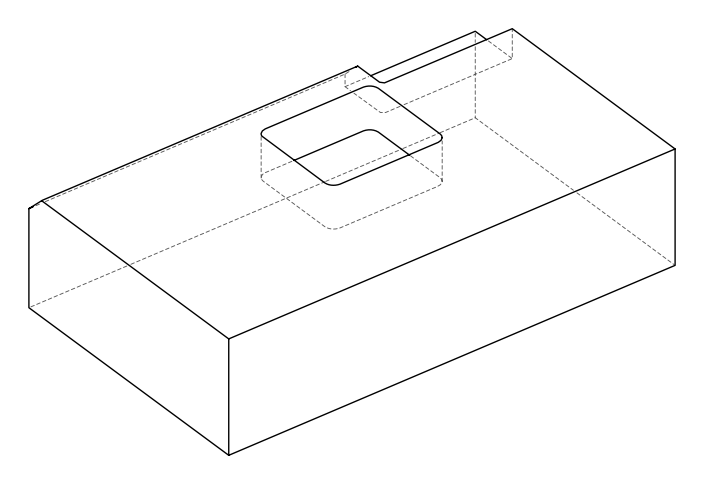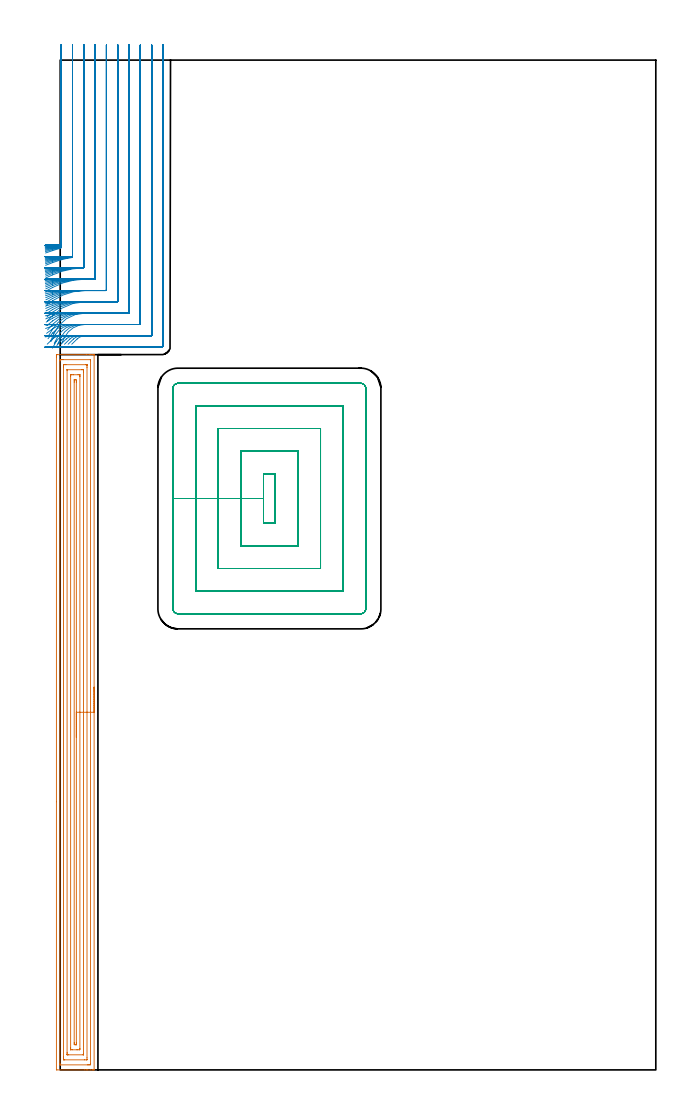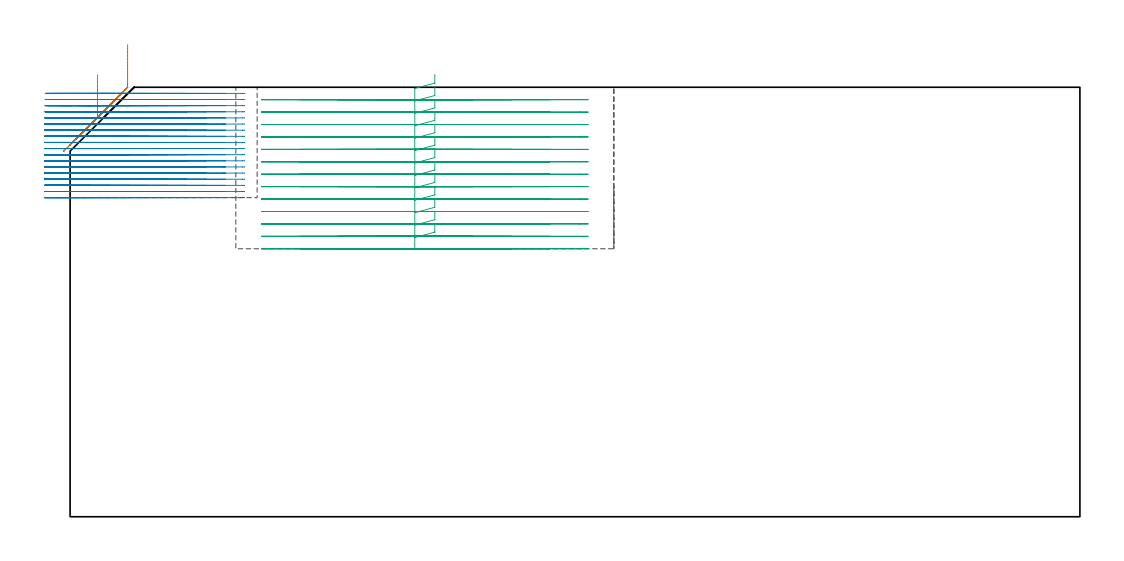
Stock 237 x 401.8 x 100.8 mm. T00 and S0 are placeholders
(PLAN: 3 operations, 2 tool changes, 91.3 min)
(1 AREA_MILL | FG_CHAMFER_SURFACE | UGT0205_001 | 13.88 min | 32831 mm3)
(2 MILL_CORNER_NOTCH_RECTANGULAR | CORNER_NOTCH_RECTANGULAR | NXT0201_008 | Follow Part, ap 1.5, ae 75% | 50.27 min | 132366 mm3)
(3 MILL_RECTANGULAR_POCKET | POCKET_RECTANGULAR_STRAIGHT | NXT0201_011 | Follow Part, ap 3, ae 75% | 27.18 min | 346600 mm3)
(TOOL UGT0205_001 | Chamfer Mill 20 x 3 x 45 deg. | D20 FL50 Z2)
(TOOL NXT0201_008 | ENDMILL 6mm [2P460-0600-NA 1630] | D6 FL26 Z6)
(TOOL NXT0201_011 | ENDMILL 12mm [2P460-1200-NA 1630] | D12 FL38 Z6)
(OP 1 AREA_MILL)
G17 G21 G94 G90
T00 M6
G54
G17 G0 G90 X13.5 Y152.3 S1061 M3
G43 Z110.8 H0
G94 G1 Y152.262 Z109.928 F250.
Y152.148 Z109.063
Y151.959 Z108.212
Y151.697 Z107.38
Y151.363 Z106.574
Y150.96 Z105.8
Y150.491 Z105.064
Y149.96 Z104.372
Y149.371 Z103.729
Y148.728 Z103.14
Y148.036 Z102.608
Y147.3 Z102.14
Y146.526 Z101.737
Y145.72 Z101.403
Y144.888 Z101.141
Y144.036 Z100.952
Y143.172 Z100.838
Y142.3 Z100.8
Y0.178
X13.497 Y0.007 Z100.788
Y0.006 Z100.787
X13.142 Y0. Z100.441
X12.871 Z100.171
X12.169 Z99.464
X10.937 Z98.234
X10.407 Z97.701
X9.79 Z97.086
X-1.317 Y0.001 Z85.981
X-1.492 Y0.01 Z85.806
X-1.499 Y0.186 Z85.799
X-1.5 Y106.717 Z85.8
Y283.537
X-1.499 Y283.975 Z85.801
X-1.495 Y284.426 Z85.803
X-1.492 Y284.59 Z85.806
X-1.051 Y284.6 Z86.247
X10.407 Z97.701
X11.818 Z99.114
X12.169 Z99.464
X12.871 Z100.171
X13.142 Z100.442
X13.497 Y284.594 Z100.787
Y284.593 Z100.788
X13.5 Y284.422 Z100.8
Y142.3
X12.086 Z99.386
X12.085 Y2.498 Z99.385
X12.084 Y2.413 Z99.384
X12.079 Y2.018 Z99.379
X11.69 Y2.005 Z98.99
X11.288 Y2.002 Z98.588
X10.813 Y2. Z98.113
X0.014 Y2.001 Z87.314
X-0.019 Y2.002 Z87.281
X-0.053 Y2.005 Z87.247
X-0.076 Y2.009 Z87.224
X-0.079 Y2.035 Z87.221
X-0.085 Y2.327 Z87.215
Y2.413
Y282.102
X-0.084 Y282.187 Z87.216
X-0.079 Y282.582 Z87.221
X0.31 Y282.595 Z87.61
X0.712 Y282.598 Z88.012
X1.187 Y282.6 Z88.487
X11.986 Y282.599 Z99.286
X12.019 Y282.598 Z99.319
X12.053 Y282.594 Z99.353
X12.076 Y282.591 Z99.376
X12.079 Y282.565 Z99.379
X12.085 Y282.273 Z99.385
Y282.187
X12.086 Y142.3 Z99.386
X10.672 Z97.972
X10.671 Y4.826 Z97.971
X10.668 Y4.2 Z97.968
X10.666 Y4.067 Z97.966
X10.663 Y4.01 Z97.963
X10.6 Y4.004 Z97.9
X10.407 Y4.002 Z97.707
X9.723 Y4. Z97.023
X1.791 Z89.091
X1.593 Y4.003 Z88.893
X1.396 Y4.007 Z88.696
X1.344 Y4.01 Z88.644
X1.335 Y4.042 Z88.635
X1.332 Y4.111 Z88.632
X1.33 Y4.2 Z88.63
X1.329 Y4.469 Z88.629
X1.328 Y5.094 Z88.628
X1.329 Y279.774 Z88.629
X1.332 Y280.4 Z88.632
X1.334 Y280.533 Z88.634
X1.337 Y280.59 Z88.637
X1.4 Y280.596 Z88.7
X1.593 Y280.598 Z88.893
X2.277 Y280.6 Z89.577
X10.209 Z97.509
X10.407 Y280.597 Z97.707
X10.604 Y280.593 Z97.904
X10.656 Y280.59 Z97.956
X10.665 Y280.558 Z97.965
X10.668 Y280.489 Z97.968
X10.67 Y280.4 Z97.97
X10.671 Y280.131 Z97.971
X10.672 Y279.506 Z97.972
Y142.3
X9.257 Z96.557
Y6.26
X9.255 Y6.053 Z96.555
X9.252 Y6.018 Z96.552
X9.249 Y6.01 Z96.549
X9.241 Y6.007 Z96.541
X9.187 Y6.002 Z96.487
X9.079 Y6.001 Z96.379
X3.356 Y6. Z90.656
X2.92 Y6.002 Z90.22
X2.814 Y6.005 Z90.114
X2.763 Y6.01 Z90.063
X2.749 Y6.016 Z90.049
X2.748 Y6.032 Z90.048
X2.745 Y6.137 Z90.045
X2.743 Y6.61 Z90.043
Y6.882
Y278.34
X2.745 Y278.547 Z90.045
X2.748 Y278.582 Z90.048
X2.751 Y278.59 Z90.051
X2.759 Y278.593 Z90.059
X2.813 Y278.598 Z90.113
X2.921 Y278.599 Z90.221
X8.644 Y278.6 Z95.944
X9.08 Y278.598 Z96.38
X9.186 Y278.594 Z96.486
X9.237 Y278.59 Z96.537
X9.251 Y278.584 Z96.551
X9.252 Y278.568 Z96.552
X9.255 Y278.462 Z96.555
X9.257 Y277.99 Z96.557
Y277.718
Y142.3
X7.843 Z95.143
Y8.506
X7.841 Y8.343 Z95.141
X7.836 Y8.025 Z95.136
X7.763 Y8.01 Z95.063
X7.538 Y8.004 Z94.838
X6.881 Y8.001 Z94.181
X6.66 Y8. Z93.96
X4.898 Z92.198
X4.237 Y8.002 Z91.537
X4.194 Y8.004 Z91.494
X4.171 Y8.008 Z91.471
X4.164 Y8.011 Z91.464
X4.162 Y8.098 Z91.462
X4.158 Y8.425 Z91.458
X4.157 Y8.751 Z91.457
Y276.094
X4.159 Y276.257 Z91.459
X4.164 Y276.575 Z91.464
X4.237 Y276.59 Z91.537
X4.462 Y276.596 Z91.762
X5.119 Y276.599 Z92.419
X5.34 Y276.6 Z92.64
X7.102 Z94.402
X7.763 Y276.598 Z95.063
X7.806 Y276.596 Z95.106
X7.829 Y276.592 Z95.129
X7.836 Y276.589 Z95.136
X7.838 Y276.502 Z95.138
X7.842 Y276.175 Z95.142
X7.843 Y276.012 Z95.143
Y275.93
Y142.3
X6.429 Z93.729
Y10.916
X6.427 Y10.457 Z93.727
X6.423 Y10.028 Z93.723
X6.418 Y10.009 Z93.718
X6.394 Y10.006 Z93.694
X6.338 Y10.002 Z93.638
X6.225 Y10.003 Z93.525
X6. Y10.01 Z93.3
X5.578 Y10.032 Z92.878
X5.574 Y10.457 Z92.874
X5.572 Y10.892 Z92.872
X5.571 Y273.683 Z92.871
X5.573 Y274.143 Z92.873
X5.577 Y274.572 Z92.877
X5.582 Y274.591 Z92.882
X5.606 Y274.594 Z92.906
X5.662 Y274.598 Z92.962
X5.775 Y274.597 Z93.075
X6. Y274.59 Z93.3
X6.422 Y274.568 Z93.722
X6.426 Y274.143 Z93.726
X6.428 Y273.708 Z93.728
X6.429 Y142.3 Z93.729
Y141.428 Z93.767
Y140.563 Z93.881
Y139.712 Z94.07
Y138.88 Z94.332
Y138.074 Z94.666
Y137.3 Z95.069
Y136.564 Z95.537
Y135.872 Z96.068
Y135.229 Z96.658
Y134.64 Z97.301
Y134.108 Z97.993
Y133.64 Z98.729
Y133.237 Z99.503
Y132.903 Z100.309
Y132.641 Z101.141
Y132.452 Z101.992
Y132.338 Z102.857
Y132.3 Z103.729
G0 Z110.8
M5
M2
(OP 2 MILL_CORNER_NOTCH_RECTANGULAR)
G17 G21 G94 G90
T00 M6
G54
G17 G0 G90 X-5.844 Y325.044 S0 M3
G43 Z110.8 H1
Z99.361
G94 G1 X-3. Y325.998 F250.
G2 X0.176 Y326.921 R40.5 F500.
G3 X0.4 Y327.207 R0.3
G1 Y404.8
Y407.8 F250.
G0 Z110.8
X-5.801 Y320.144
Z99.361
G1 X-3. Y321.218
G2 X4.647 Y323.218 R36. F500.
G3 X4.9 Y323.511 R0.3
G1 Y404.8
Y407.8 F250.
G0 Z110.8
X-5.738 Y315.121
Z99.361
G1 X-3. Y316.347
G2 X9.111 Y319.091 R31.5 F500.
G3 X9.4 Y319.387 R0.3
G1 Y404.8
Y407.8 F250.
G0 Z110.8
X-5.637 Y309.9
Z99.361
G1 X-3. Y311.331
G2 X9.878 Y314.6 R27. F500.
G1 X13.603
G3 X13.9 Y314.897 R0.3
G1 Y404.8
Y407.8 F250.
G0 Z110.8
X-5.46 Y304.333
Z99.361
G1 X-3. Y306.05
G2 X9.878 Y310.1 R22.5 F500.
G1 X18.103
G3 X18.4 Y310.397 R0.3
G1 Y404.8
Y407.8 F250.
G0 Z110.8
X-5.096 Y298.029
Z99.361
G1 X-3. Y300.176
G2 X9.878 Y305.6 R18. F500.
G1 X22.603
G3 X22.9 Y305.897 R0.3
G1 Y404.8
Y407.8 F250.
G0 Z110.8
X-3.703 Y290.206
Z99.361
G1 X-2.512 Y292.96
G2 X9.878 Y301.1 R13.5 F500.
G1 X27.103
G3 X27.4 Y301.397 R0.3
G1 Y404.8
Y407.8 F250.
G0 Z110.8
X0.483 Y288.913
Z99.361
G1 X1.816 Y291.6
G2 X9.878 Y296.6 R9. F500.
G1 X31.603
G3 X31.9 Y296.897 R0.3
G1 Y404.8
Y407.8 F250.
G0 Z110.8
X4.592 Y288.743
Z99.361
G1 X6.746 Y290.831
G2 X9.878 Y292.1 R4.5 F500.
G1 X36.103
G3 X36.4 Y292.397 R0.3
G1 Y404.8
Y407.8 F250.
G0 Z110.8
X6.878 Y287.6
Z99.361
G1 X9.878
X40.4 F500.
G3 X40.9 Y288.1 R0.5
G1 Y404.8
Y407.8 F250.
G0 Z110.8
X-5.878 Y325.601
Z97.922
G1 X-3. Y326.449
G2 X0.165 Y327.244 R40.5 F500.
G3 X0.4 Y327.533 R0.3
G1 Y404.8
Y407.8 F250.
G0 Z110.8
X-5.844 Y320.778
Z97.922
G1 X-3. Y321.732
G2 X4.635 Y323.398 R36. F500.
G3 X4.9 Y323.692 R0.3
G1 Y404.8
Y407.8 F250.
G0 Z110.8
X-5.795 Y315.856
Z97.922
G1 X-3. Y316.947
G2 X8.447 Y319.1 R31.5 F500.
G1 X9.104
G3 X9.4 Y319.397 R0.3
G1 Y404.8
Y407.8 F250.
G0 Z110.8
X-5.717 Y310.782
Z97.922
G1 X-3. Y312.054
G2 X8.447 Y314.6 R27. F500.
G1 X13.603
G3 X13.9 Y314.897 R0.3
G1 Y404.8
Y407.8 F250.
G0 Z110.8
X-5.583 Y305.445
Z97.922
G1 X-3. Y306.971
G2 X8.447 Y310.1 R22.5 F500.
G1 X18.103
G3 X18.4 Y310.397 R0.3
G1 Y404.8
Y407.8 F250.
G0 Z110.8
X-5.315 Y299.584
Z97.922
G1 X-3. Y301.492
G2 X8.447 Y305.6 R18. F500.
G1 X22.603
G3 X22.9 Y305.897 R0.3
G1 Y404.8
Y407.8 F250.
G0 Z110.8
X-4.59 Y292.213
Z97.922
G1 X-3. Y294.757
G2 X8.447 Y301.1 R13.5 F500.
G1 X27.103
G3 X27.4 Y301.397 R0.3
G1 Y404.8
Y407.8 F250.
G0 Z110.8
X-0.949 Y288.913
Z97.922
G1 X0.384 Y291.6
G2 X8.447 Y296.6 R9. F500.
G1 X31.603
G3 X31.9 Y296.897 R0.3
G1 Y404.8
Y407.8 F250.
G0 Z110.8
X3.159 Y288.738
Z97.922
G1 X5.312 Y290.828
G2 X8.447 Y292.1 R4.5 F500.
G1 X36.103
G3 X36.4 Y292.397 R0.3
G1 Y404.8
Y407.8 F250.
G0 Z110.8
X5.447 Y287.6
Z97.922
G1 X8.447
X40.4 F500.
G3 X40.9 Y288.1 R0.5
G1 Y404.8
Y407.8 F250.
G0 Z110.8
X-5.907 Y326.103
Z96.483
G1 X-3. Y326.844
G2 X0.155 Y327.516 R40.5 F500.
G3 X0.4 Y327.807 R0.3
G1 Y404.8
Y407.8 F250.
G0 Z110.8
X-5.882 Y321.347
Z96.483
G1 X-3. Y322.181
G2 X4.624 Y323.521 R36. F500.
G3 X4.9 Y323.816 R0.3
G1 Y404.8
Y407.8 F250.
G0 Z110.8
X-5.845 Y316.515
Z96.483
G1 X-3. Y317.468
G2 X7.007 Y319.1 R31.5 F500.
G1 X9.104
G3 X9.4 Y319.396 R0.3
G1 Y404.8
Y407.8 F250.
G0 Z110.8
X-5.786 Y311.565
Z96.483
G1 X-3. Y312.677
G2 X7.007 Y314.6 R27. F500.
G1 X13.603
G3 X13.9 Y314.897 R0.3
G1 Y404.8
Y407.8 F250.
G0 Z110.8
X-5.687 Y306.418
Z96.483
G1 X-3. Y307.752
G2 X7.007 Y310.1 R22.5 F500.
G1 X18.103
G3 X18.4 Y310.397 R0.3
G1 Y404.8
Y407.8 F250.
G0 Z110.8
X-5.494 Y300.894
Z96.483
G1 X-3. Y302.562
G2 X7.007 Y305.6 R18. F500.
G1 X22.603
G3 X22.9 Y305.897 R0.3
G1 Y404.8
Y407.8 F250.
G0 Z110.8
X-5.014 Y294.437
Z96.483
G1 X-3. Y296.661
G2 X7.007 Y301.1 R13.5 F500.
G1 X27.103
G3 X27.4 Y301.397 R0.3
G1 Y404.8
Y407.8 F250.
G0 Z110.8
X-2.36 Y289.102
Z96.483
G1 X-0.972 Y291.762
G2 X7.007 Y296.6 R9. F500.
G1 X31.603
G3 X31.9 Y296.897 R0.3
G1 Y404.8
Y407.8 F250.
G0 Z110.8
X1.72 Y288.738
Z96.483
G1 X3.873 Y290.828
G2 X7.007 Y292.1 R4.5 F500.
G1 X36.103
G3 X36.4 Y292.397 R0.3
G1 Y404.8
Y407.8 F250.
G0 Z110.8
X4.007 Y287.6
Z96.483
G1 X7.007
X40.4 F500.
G3 X40.9 Y288.1 R0.5
G1 Y404.8
Y407.8 F250.
G0 Z110.8
X-5.932 Y326.549
Z95.044
G1 X-3. Y327.183
G2 X0.144 Y327.735 R40.5 F500.
G3 X0.4 Y328.028 R0.3
G1 Y404.8
Y407.8 F250.
G0 Z110.8
X-5.914 Y321.852
Z95.044
G1 X-3. Y322.566
G2 X4.612 Y323.587 R36. F500.
G3 X4.9 Y323.883 R0.3
G1 Y404.8
Y407.8 F250.
G0 Z110.8
X-5.887 Y317.096
Z95.044
G1 X-3. Y317.912
G2 X5.568 Y319.1 R31.5 F500.
G1 X9.103
G3 X9.4 Y319.397 R0.3
G1 Y404.8
Y407.8 F250.
G0 Z110.8
X-5.845 Y312.252
Z95.044
G1 X-3. Y313.204
G2 X5.568 Y314.6 R27. F500.
G1 X13.603
G3 X13.9 Y314.897 R0.3
G1 Y404.8
Y407.8 F250.
G0 Z110.8
X-5.774 Y307.262
Z95.044
G1 X-3. Y308.405
G2 X5.568 Y310.1 R22.5 F500.
G1 X18.103
G3 X18.4 Y310.397 R0.3
G1 Y404.8
Y407.8 F250.
G0 Z110.8
X-5.638 Y302.002
Z95.044
G1 X-3. Y303.43
G2 X5.568 Y305.6 R18. F500.
G1 X22.603
G3 X22.9 Y305.897 R0.3
G1 Y404.8
Y407.8 F250.
G0 Z110.8
X-5.318 Y296.129
Z95.044
G1 X-3. Y298.033
G2 X5.568 Y301.1 R13.5 F500.
G1 X27.103
G3 X27.4 Y301.397 R0.3
G1 Y404.8
Y407.8 F250.
G0 Z110.8
X-3.647 Y289.857
Z95.044
G1 X-2.048 Y292.396
G2 X5.568 Y296.6 R9. F500.
G1 X31.603
G3 X31.9 Y296.897 R0.3
G1 Y404.8
Y407.8 F250.
G0 Z110.8
X0.281 Y288.739
Z95.044
G1 X2.433 Y290.829
G2 X5.568 Y292.1 R4.5 F500.
G1 X36.103
G3 X36.4 Y292.397 R0.3
G1 Y404.8
Y407.8 F250.
G0 Z110.8
X2.568 Y287.6
Z95.044
G1 X5.568
X40.4 F500.
G3 X40.9 Y288.1 R0.5
G1 Y404.8
Y407.8 F250.
G0 Z110.8
X-5.954 Y326.963
Z93.605
G1 X-3. Y327.484
G2 X0.133 Y327.911 R40.5 F500.
G3 X0.4 Y328.206 R0.3
G1 Y404.8
Y407.8 F250.
G0 Z110.8
X-5.942 Y322.319
Z93.605
G1 X-3. Y322.905
G2 X4.037 Y323.6 R36. F500.
G1 X4.604
G3 X4.9 Y323.896 R0.3
G1 Y404.8
Y407.8 F250.
G0 Z110.8
X-5.924 Y317.634
Z93.605
G1 X-3. Y318.304
G2 X4.037 Y319.1 R31.5 F500.
G1 X9.104
G3 X9.4 Y319.396 R0.3
G1 Y404.8
Y407.8 F250.
G0 Z110.8
X-5.896 Y312.885
Z93.605
G1 X-3. Y313.667
G2 X4.037 Y314.6 R27. F500.
G1 X13.603
G3 X13.9 Y314.897 R0.3
G1 Y404.8
Y407.8 F250.
G0 Z110.8
X-5.849 Y308.033
Z93.605
G1 X-3. Y308.971
G2 X4.037 Y310.1 R22.5 F500.
G1 X18.103
G3 X18.4 Y310.397 R0.3
G1 Y404.8
Y407.8 F250.
G0 Z110.8
X-5.761 Y302.994
Z93.605
G1 X-3. Y304.167
G2 X4.037 Y305.6 R18. F500.
G1 X22.603
G3 X22.9 Y305.897 R0.3
G1 Y404.8
Y407.8 F250.
G0 Z110.8
X-5.56 Y297.557
Z93.605
G1 X-3. Y299.121
G2 X4.037 Y301.1 R13.5 F500.
G1 X27.103
G3 X27.4 Y301.397 R0.3
G1 Y404.8
Y407.8 F250.
G0 Z110.8
X-4.843 Y290.938
Z93.605
G1 X-2.953 Y293.269
G2 X4.037 Y296.6 R9. F500.
G1 X31.603
G3 X31.9 Y296.897 R0.3
G1 Y404.8
Y407.8 F250.
G0 Z110.8
X-1.332 Y288.245
Z93.605
G1 X0.617 Y290.525
G2 X4.037 Y292.1 R4.5 F500.
G1 X36.103
G3 X36.4 Y292.397 R0.3
G1 Y404.8
Y407.8 F250.
G0 Z110.8
X1.037 Y287.6
Z93.605
G1 X4.037
X40.4 F500.
G3 X40.9 Y288.1 R0.5
G1 Y404.8
Y407.8 F250.
G0 Z110.8
X-5.974 Y327.355
Z92.167
G1 X-3. Y327.749
G2 X0.12 Y328.04 R40.5 F500.
G3 X0.4 Y328.336 R0.3
G1 Y404.8
Y407.8 F250.
G0 Z110.8
X-5.967 Y322.761
Z92.167
G1 X-3. Y323.205
G2 X2.32 Y323.6 R36. F500.
G1 X4.604
G3 X4.9 Y323.896 R0.3
G1 Y404.8
Y407.8 F250.
G0 Z110.8
X-5.957 Y318.141
Z92.167
G1 X-3. Y318.647
G2 X2.32 Y319.1 R31.5 F500.
G1 X9.103
G3 X9.4 Y319.396 R0.3
G1 Y404.8
Y407.8 F250.
G0 Z110.8
X-5.941 Y313.479
Z92.167
G1 X-3. Y314.071
G2 X2.32 Y314.6 R27. F500.
G1 X13.603
G3 X13.9 Y314.897 R0.3
G1 Y404.8
Y407.8 F250.
G0 Z110.8
X-5.915 Y308.753
Z92.167
G1 X-3. Y309.462
G2 X2.32 Y310.1 R22.5 F500.
G1 X18.103
G3 X18.4 Y310.397 R0.3
G1 Y404.8
Y407.8 F250.
G0 Z110.8
X-5.866 Y303.909
Z92.167
G1 X-3. Y304.796
G2 X2.32 Y305.6 R18. F500.
G1 X22.603
G3 X22.9 Y305.897 R0.3
G1 Y404.8
Y407.8 F250.
G0 Z110.8
X-5.757 Y298.825
Z92.167
G1 X-3. Y300.007
G2 X2.32 Y301.1 R13.5 F500.
G1 X27.103
G3 X27.4 Y301.397 R0.3
G1 Y404.8
Y407.8 F250.
G0 Z110.8
X-5.42 Y293.086
Z92.167
G1 X-3. Y294.859
G2 X2.32 Y296.6 R9. F500.
G1 X31.603
G3 X31.9 Y296.897 R0.3
G1 Y404.8
Y407.8 F250.
G0 Z110.8
X-3.072 Y287.188
Z92.167
G1 X-1.603 Y289.804
G2 X2.32 Y292.1 R4.5 F500.
G1 X36.103
G3 X36.4 Y292.397 R0.3
G1 Y404.8
Y407.8 F250.
G0 Z110.8
X-0.68 Y287.6
Z92.167
G1 X2.32
X40.4 F500.
G3 X40.9 Y288.1 R0.5
G1 Y404.8
Y407.8 F250.
G0 Z110.8
X-5.991 Y327.748
Z90.728
G1 X-3. Y327.98
G2 X0.104 Y328.1 R40.5 F500.
G3 X0.4 Y328.396 R0.3
G1 Y404.8
Y407.8 F250.
G0 Z110.8
X-5.989 Y323.204
Z90.728
G1 X-3. Y323.464
G2 X0.121 Y323.6 R36. F500.
G1 X4.604
G3 X4.9 Y323.896 R0.3
G1 Y404.8
Y407.8 F250.
G0 Z110.8
X-5.985 Y318.648
Z90.728
G1 X-3. Y318.945
G2 X0.121 Y319.1 R31.5 F500.
G1 X9.103
G3 X9.4 Y319.397 R0.3
G1 Y404.8
Y407.8 F250.
G0 Z110.8
X-5.98 Y314.072
Z90.728
G1 X-3. Y314.419
G2 X0.121 Y314.6 R27. F500.
G1 X13.603
G3 X13.9 Y314.897 R0.3
G1 Y404.8
Y407.8 F250.
G0 Z110.8
X-5.971 Y309.466
Z90.728
G1 X-3. Y309.883
G2 X0.121 Y310.1 R22.5 F500.
G1 X18.103
G3 X18.4 Y310.397 R0.3
G1 Y404.8
Y407.8 F250.
G0 Z110.8
X-5.955 Y304.807
Z90.728
G1 X-3. Y305.327
G2 X0.121 Y305.6 R18. F500.
G1 X22.603
G3 X22.9 Y305.897 R0.3
G1 Y404.8
Y407.8 F250.
G0 Z110.8
X-5.919 Y300.041
Z90.728
G1 X-3. Y300.734
G2 X0.121 Y301.1 R13.5 F500.
G1 X27.103
G3 X27.4 Y301.397 R0.3
G1 Y404.8
Y407.8 F250.
G0 Z110.8
X-5.814 Y295.001
Z90.728
G1 X-3. Y296.042
G2 X0.121 Y296.6 R9. F500.
G1 X31.603
G3 X31.9 Y296.897 R0.3
G1 Y404.8
Y407.8 F250.
G0 Z110.8
X-5.161 Y288.762
Z90.728
G1 X-3. Y290.842
G2 X0.121 Y292.1 R4.5 F500.
G1 X36.103
G3 X36.4 Y292.397 R0.3
G1 Y404.8
Y407.8 F250.
G0 Z110.8
X-2.879 Y287.6
Z90.728
G1 X0.121
X40.4 F500.
G3 X40.9 Y288.1 R0.5
G1 Y404.8
Y407.8 F250.
G0 Z110.8
X-6. Y328.052
Z89.289
G1 X-3. Y328.096
G2 X-2.409 Y328.1 R40.5 F500.
G1 X0.104
G3 X0.4 Y328.396 R0.3
G1 Y404.8
Y407.8 F250.
G0 Z110.8
X-6. Y323.546
Z89.289
G1 X-3. Y323.595
G2 X-2.409 Y323.6 R36. F500.
G1 X4.604
G3 X4.9 Y323.896 R0.3
G1 Y404.8
Y407.8 F250.
G0 Z110.8
X-5.999 Y319.038
Z89.289
G1 X-3. Y319.094
G2 X-2.409 Y319.1 R31.5 F500.
G1 X9.104
G3 X9.4 Y319.396 R0.3
G1 Y404.8
Y407.8 F250.
G0 Z110.8
X-5.999 Y314.528
Z89.289
G1 X-3. Y314.594
G2 X-2.409 Y314.6 R27. F500.
G1 X13.603
G3 X13.9 Y314.897 R0.3
G1 Y404.8
Y407.8 F250.
G0 Z110.8
X-5.999 Y310.013
Z89.289
G1 X-3. Y310.092
G2 X-2.409 Y310.1 R22.5 F500.
G1 X18.103
G3 X18.4 Y310.397 R0.3
G1 Y404.8
Y407.8 F250.
G0 Z110.8
X-5.998 Y305.492
Z89.289
G1 X-3. Y305.59
G2 X-2.409 Y305.6 R18. F500.
G1 X22.603
G3 X22.9 Y305.897 R0.3
G1 Y404.8
Y407.8 F250.
G0 Z110.8
X-5.997 Y300.956
Z89.289
G1 X-3. Y301.087
G2 X-2.409 Y301.1 R13.5 F500.
G1 X27.103
G3 X27.4 Y301.397 R0.3
G1 Y404.8
Y407.8 F250.
G0 Z110.8
X-5.994 Y296.384
Z89.289
G1 X-3. Y296.581
G2 X-2.409 Y296.6 R9. F500.
G1 X31.603
G3 X31.9 Y296.897 R0.3
G1 Y404.8
Y407.8 F250.
G0 Z110.8
X-5.974 Y291.667
Z89.289
G1 X-3. Y292.061
G2 X-2.409 Y292.1 R4.5 F500.
G1 X36.103
G3 X36.4 Y292.397 R0.3
G1 Y404.8
Y407.8 F250.
G0 Z110.8
X-5.409 Y287.6
Z89.289
G1 X-2.409
X40.4 F500.
G3 X40.9 Y288.1 R0.5
G1 Y404.8
Y407.8 F250.
G0 Z110.8
X-6. Y328.099
Z87.85
G1 X-3. Y328.1
X0.104 F500.
G3 X0.4 Y328.396 R0.3
G1 Y404.8
Y407.8 F250.
G0 Z110.8
X-6. Y323.599
Z87.85
G1 X-3. Y323.6
X0.104 F500.
X4.604
G3 X4.9 Y323.896 R0.3
G1 Y404.8
Y407.8 F250.
G0 Z110.8
X-6. Y319.099
Z87.85
G1 X-3. Y319.1
X4.604 F500.
X9.103
G3 X9.4 Y319.397 R0.3
G1 Y404.8
Y407.8 F250.
G0 Z110.8
X-6. Y314.599
Z87.85
G1 X-3. Y314.6
X9.103 F500.
X13.603
G3 X13.9 Y314.897 R0.3
G1 Y404.8
Y407.8 F250.
G0 Z110.8
X-6. Y310.099
Z87.85
G1 X-3. Y310.1
X13.603 F500.
X18.103
G3 X18.4 Y310.397 R0.3
G1 Y404.8
Y407.8 F250.
G0 Z110.8
X-6. Y305.599
Z87.85
G1 X-3. Y305.6
X18.103 F500.
X22.603
G3 X22.9 Y305.897 R0.3
G1 Y404.8
Y407.8 F250.
G0 Z110.8
X-6. Y301.098
Z87.85
G1 X-3. Y301.1
X22.603 F500.
X27.103
G3 X27.4 Y301.397 R0.3
G1 Y404.8
Y407.8 F250.
G0 Z110.8
X-6. Y296.597
Z87.85
G1 X-3. Y296.6
X27.103 F500.
X31.603
G3 X31.9 Y296.897 R0.3
G1 Y404.8
Y407.8 F250.
G0 Z110.8
X-6. Y292.094
Z87.85
G1 X-3. Y292.1
X31.603 F500.
X36.103
G3 X36.4 Y292.397 R0.3
G1 Y404.8
Y407.8 F250.
G0 Z110.8
X-5.991 Y287.6
Z87.85
G1 X-2.991
X40.4 F500.
G3 X40.9 Y288.1 R0.5
G1 Y404.8
Y407.8 F250.
G0 Z110.8
X-6. Y328.1
Z86.411
G1 X-3.
X0.104 F500.
G3 X0.4 Y328.396 R0.3
G1 Y404.8
Y407.8 F250.
G0 Z110.8
X-6. Y323.6
Z86.411
G1 X-3.
X4.604 F500.
G3 X4.9 Y323.896 R0.3
G1 Y404.8
Y407.8 F250.
G0 Z110.8
X-6. Y319.1
Z86.411
G1 X-3.
X9.103 F500.
G3 X9.4 Y319.396 R0.3
G1 Y404.8
Y407.8 F250.
G0 Z110.8
X-6. Y314.6
Z86.411
G1 X-3.
X13.603 F500.
G3 X13.9 Y314.897 R0.3
G1 Y404.8
Y407.8 F250.
G0 Z110.8
X-6. Y310.1
Z86.411
G1 X-3.
X18.103 F500.
G3 X18.4 Y310.397 R0.3
G1 Y404.8
Y407.8 F250.
G0 Z110.8
X-6. Y305.6
Z86.411
G1 X-3.
X22.603 F500.
G3 X22.9 Y305.897 R0.3
G1 Y404.8
Y407.8 F250.
G0 Z110.8
X-6. Y301.1
Z86.411
G1 X-3.
X27.103 F500.
G3 X27.4 Y301.397 R0.3
G1 Y404.8
Y407.8 F250.
G0 Z110.8
X-6. Y296.6
Z86.411
G1 X-3.
X31.603 F500.
G3 X31.9 Y296.897 R0.3
G1 Y404.8
Y407.8 F250.
G0 Z110.8
X-6. Y292.1
Z86.411
G1 X-3.
X36.103 F500.
G3 X36.4 Y292.397 R0.3
G1 Y404.8
Y407.8 F250.
G0 Z110.8
X-6. Y287.6
Z86.411
G1 X-3.
X40.4 F500.
G3 X40.9 Y288.1 R0.5
G1 Y404.8
Y407.8 F250.
G0 Z110.8
X-6. Y328.1
Z84.972
G1 X-3.
X0.104 F500.
G3 X0.4 Y328.396 R0.3
G1 Y404.8
Y407.8 F250.
G0 Z110.8
X-6. Y323.6
Z84.972
G1 X-3.
X4.604 F500.
G3 X4.9 Y323.896 R0.3
G1 Y404.8
Y407.8 F250.
G0 Z110.8
X-6. Y319.1
Z84.972
G1 X-3.
X9.104 F500.
G3 X9.4 Y319.397 R0.3
G1 Y404.8
Y407.8 F250.
G0 Z110.8
X-6. Y314.6
Z84.972
G1 X-3.
X13.603 F500.
G3 X13.9 Y314.897 R0.3
G1 Y404.8
Y407.8 F250.
G0 Z110.8
X-6. Y310.1
Z84.972
G1 X-3.
X18.103 F500.
G3 X18.4 Y310.397 R0.3
G1 Y404.8
Y407.8 F250.
G0 Z110.8
X-6. Y305.6
Z84.972
G1 X-3.
X22.603 F500.
G3 X22.9 Y305.897 R0.3
G1 Y404.8
Y407.8 F250.
G0 Z110.8
X-6. Y301.1
Z84.972
G1 X-3.
X27.103 F500.
G3 X27.4 Y301.397 R0.3
G1 Y404.8
Y407.8 F250.
G0 Z110.8
X-6. Y296.6
Z84.972
G1 X-3.
X31.603 F500.
G3 X31.9 Y296.897 R0.3
G1 Y404.8
Y407.8 F250.
G0 Z110.8
X-6. Y292.1
Z84.972
G1 X-3.
X36.103 F500.
G3 X36.4 Y292.397 R0.3
G1 Y404.8
Y407.8 F250.
G0 Z110.8
X-6. Y287.6
Z84.972
G1 X-3.
X40.4 F500.
G3 X40.9 Y288.1 R0.5
G1 Y404.8
Y407.8 F250.
G0 Z110.8
X-6. Y328.1
Z83.533
G1 X-3.
X0.104 F500.
G3 X0.4 Y328.396 R0.3
G1 Y404.8
Y407.8 F250.
G0 Z110.8
X-6. Y323.6
Z83.533
G1 X-3.
X4.604 F500.
G3 X4.9 Y323.896 R0.3
G1 Y404.8
Y407.8 F250.
G0 Z110.8
X-6. Y319.1
Z83.533
G1 X-3.
X9.104 F500.
G3 X9.4 Y319.397 R0.3
G1 Y404.8
Y407.8 F250.
G0 Z110.8
X-6. Y314.6
Z83.533
G1 X-3.
X13.603 F500.
G3 X13.9 Y314.897 R0.3
G1 Y404.8
Y407.8 F250.
G0 Z110.8
X-6. Y310.1
Z83.533
G1 X-3.
X18.103 F500.
G3 X18.4 Y310.397 R0.3
G1 Y404.8
Y407.8 F250.
G0 Z110.8
X-6. Y305.6
Z83.533
G1 X-3.
X22.603 F500.
G3 X22.9 Y305.897 R0.3
G1 Y404.8
Y407.8 F250.
G0 Z110.8
X-6. Y301.1
Z83.533
G1 X-3.
X27.103 F500.
G3 X27.4 Y301.397 R0.3
G1 Y404.8
Y407.8 F250.
G0 Z110.8
X-6. Y296.6
Z83.533
G1 X-3.
X31.603 F500.
G3 X31.9 Y296.897 R0.3
G1 Y404.8
Y407.8 F250.
G0 Z110.8
X-6. Y292.1
Z83.533
G1 X-3.
X36.103 F500.
G3 X36.4 Y292.397 R0.3
G1 Y404.8
Y407.8 F250.
G0 Z110.8
X-6. Y287.6
Z83.533
G1 X-3.
X40.4 F500.
G3 X40.9 Y288.1 R0.5
G1 Y404.8
Y407.8 F250.
G0 Z110.8
X-6. Y328.1
Z82.094
G1 X-3.
X0.104 F500.
G3 X0.4 Y328.396 R0.3
G1 Y404.8
Y407.8 F250.
G0 Z110.8
X-6. Y323.6
Z82.094
G1 X-3.
X4.604 F500.
G3 X4.9 Y323.896 R0.3
G1 Y404.8
Y407.8 F250.
G0 Z110.8
X-6. Y319.1
Z82.094
G1 X-3.
X9.104 F500.
G3 X9.4 Y319.397 R0.3
G1 Y404.8
Y407.8 F250.
G0 Z110.8
X-6. Y314.6
Z82.094
G1 X-3.
X13.603 F500.
G3 X13.9 Y314.897 R0.3
G1 Y404.8
Y407.8 F250.
G0 Z110.8
X-6. Y310.1
Z82.094
G1 X-3.
X18.103 F500.
G3 X18.4 Y310.397 R0.3
G1 Y404.8
Y407.8 F250.
G0 Z110.8
X-6. Y305.6
Z82.094
G1 X-3.
X22.603 F500.
G3 X22.9 Y305.897 R0.3
G1 Y404.8
Y407.8 F250.
G0 Z110.8
X-6. Y301.1
Z82.094
G1 X-3.
X27.103 F500.
G3 X27.4 Y301.397 R0.3
G1 Y404.8
Y407.8 F250.
G0 Z110.8
X-6. Y296.6
Z82.094
G1 X-3.
X31.603 F500.
G3 X31.9 Y296.897 R0.3
G1 Y404.8
Y407.8 F250.
G0 Z110.8
X-6. Y292.1
Z82.094
G1 X-3.
X36.103 F500.
G3 X36.4 Y292.397 R0.3
G1 Y404.8
Y407.8 F250.
G0 Z110.8
X-6. Y287.6
Z82.094
G1 X-3.
X40.4 F500.
G3 X40.9 Y288.1 R0.5
G1 Y404.8
Y407.8 F250.
G0 Z110.8
X-6. Y328.1
Z80.656
G1 X-3.
X0.104 F500.
G3 X0.4 Y328.396 R0.3
G1 Y404.8
Y407.8 F250.
G0 Z110.8
X-6. Y323.6
Z80.656
G1 X-3.
X4.604 F500.
G3 X4.9 Y323.896 R0.3
G1 Y404.8
Y407.8 F250.
G0 Z110.8
X-6. Y319.1
Z80.656
G1 X-3.
X9.104 F500.
G3 X9.4 Y319.397 R0.3
G1 Y404.8
Y407.8 F250.
G0 Z110.8
X-6. Y314.6
Z80.656
G1 X-3.
X13.603 F500.
G3 X13.9 Y314.897 R0.3
G1 Y404.8
Y407.8 F250.
G0 Z110.8
X-6. Y310.1
Z80.656
G1 X-3.
X18.103 F500.
G3 X18.4 Y310.397 R0.3
G1 Y404.8
Y407.8 F250.
G0 Z110.8
X-6. Y305.6
Z80.656
G1 X-3.
X22.603 F500.
G3 X22.9 Y305.897 R0.3
G1 Y404.8
Y407.8 F250.
G0 Z110.8
X-6. Y301.1
Z80.656
G1 X-3.
X27.103 F500.
G3 X27.4 Y301.397 R0.3
G1 Y404.8
Y407.8 F250.
G0 Z110.8
X-6. Y296.6
Z80.656
G1 X-3.
X31.603 F500.
G3 X31.9 Y296.897 R0.3
G1 Y404.8
Y407.8 F250.
G0 Z110.8
X-6. Y292.1
Z80.656
G1 X-3.
X36.103 F500.
G3 X36.4 Y292.397 R0.3
G1 Y404.8
Y407.8 F250.
G0 Z110.8
X-6. Y287.6
Z80.656
G1 X-3.
X40.4 F500.
G3 X40.9 Y288.1 R0.5
G1 Y404.8
Y407.8 F250.
G0 Z110.8
X-6. Y328.1
Z79.217
G1 X-3.
X0.104 F500.
G3 X0.4 Y328.396 R0.3
G1 Y404.8
Y407.8 F250.
G0 Z110.8
X-6. Y323.6
Z79.217
G1 X-3.
X4.604 F500.
G3 X4.9 Y323.896 R0.3
G1 Y404.8
Y407.8 F250.
G0 Z110.8
X-6. Y319.1
Z79.217
G1 X-3.
X9.104 F500.
G3 X9.4 Y319.397 R0.3
G1 Y404.8
Y407.8 F250.
G0 Z110.8
X-6. Y314.6
Z79.217
G1 X-3.
X13.603 F500.
G3 X13.9 Y314.897 R0.3
G1 Y404.8
Y407.8 F250.
G0 Z110.8
X-6. Y310.1
Z79.217
G1 X-3.
X18.103 F500.
G3 X18.4 Y310.397 R0.3
G1 Y404.8
Y407.8 F250.
G0 Z110.8
X-6. Y305.6
Z79.217
G1 X-3.
X22.603 F500.
G3 X22.9 Y305.897 R0.3
G1 Y404.8
Y407.8 F250.
G0 Z110.8
X-6. Y301.1
Z79.217
G1 X-3.
X27.103 F500.
G3 X27.4 Y301.397 R0.3
G1 Y404.8
Y407.8 F250.
G0 Z110.8
X-6. Y296.6
Z79.217
G1 X-3.
X31.603 F500.
G3 X31.9 Y296.897 R0.3
G1 Y404.8
Y407.8 F250.
G0 Z110.8
X-6. Y292.1
Z79.217
G1 X-3.
X36.103 F500.
G3 X36.4 Y292.397 R0.3
G1 Y404.8
Y407.8 F250.
G0 Z110.8
X-6. Y287.6
Z79.217
G1 X-3.
X40.4 F500.
G3 X40.9 Y288.1 R0.5
G1 Y404.8
Y407.8 F250.
G0 Z110.8
X-6. Y328.1
Z77.778
G1 X-3.
X0.104 F500.
G3 X0.4 Y328.396 R0.3
G1 Y404.8
Y407.8 F250.
G0 Z110.8
X-6. Y323.6
Z77.778
G1 X-3.
X4.604 F500.
G3 X4.9 Y323.896 R0.3
G1 Y404.8
Y407.8 F250.
G0 Z110.8
X-6. Y319.1
Z77.778
G1 X-3.
X9.104 F500.
G3 X9.4 Y319.397 R0.3
G1 Y404.8
Y407.8 F250.
G0 Z110.8
X-6. Y314.6
Z77.778
G1 X-3.
X13.603 F500.
G3 X13.9 Y314.897 R0.3
G1 Y404.8
Y407.8 F250.
G0 Z110.8
X-6. Y310.1
Z77.778
G1 X-3.
X18.103 F500.
G3 X18.4 Y310.397 R0.3
G1 Y404.8
Y407.8 F250.
G0 Z110.8
X-6. Y305.6
Z77.778
G1 X-3.
X22.603 F500.
G3 X22.9 Y305.897 R0.3
G1 Y404.8
Y407.8 F250.
G0 Z110.8
X-6. Y301.1
Z77.778
G1 X-3.
X27.103 F500.
G3 X27.4 Y301.397 R0.3
G1 Y404.8
Y407.8 F250.
G0 Z110.8
X-6. Y296.6
Z77.778
G1 X-3.
X31.603 F500.
G3 X31.9 Y296.897 R0.3
G1 Y404.8
Y407.8 F250.
G0 Z110.8
X-6. Y292.1
Z77.778
G1 X-3.
X36.103 F500.
G3 X36.4 Y292.397 R0.3
G1 Y404.8
Y407.8 F250.
G0 Z110.8
X-6. Y287.6
Z77.778
G1 X-3.
X40.4 F500.
G3 X40.9 Y288.1 R0.5
G1 Y404.8
Y407.8 F250.
G0 Z110.8
X-6. Y328.1
Z76.339
G1 X-3.
X0.104 F500.
G3 X0.4 Y328.396 R0.3
G1 Y404.8
Y407.8 F250.
G0 Z110.8
X-6. Y323.6
Z76.339
G1 X-3.
X4.604 F500.
G3 X4.9 Y323.896 R0.3
G1 Y404.8
Y407.8 F250.
G0 Z110.8
X-6. Y319.1
Z76.339
G1 X-3.
X9.104 F500.
G3 X9.4 Y319.397 R0.3
G1 Y404.8
Y407.8 F250.
G0 Z110.8
X-6. Y314.6
Z76.339
G1 X-3.
X13.603 F500.
G3 X13.9 Y314.897 R0.3
G1 Y404.8
Y407.8 F250.
G0 Z110.8
X-6. Y310.1
Z76.339
G1 X-3.
X18.103 F500.
G3 X18.4 Y310.397 R0.3
G1 Y404.8
Y407.8 F250.
G0 Z110.8
X-6. Y305.6
Z76.339
G1 X-3.
X22.603 F500.
G3 X22.9 Y305.897 R0.3
G1 Y404.8
Y407.8 F250.
G0 Z110.8
X-6. Y301.1
Z76.339
G1 X-3.
X27.103 F500.
G3 X27.4 Y301.397 R0.3
G1 Y404.8
Y407.8 F250.
G0 Z110.8
X-6. Y296.6
Z76.339
G1 X-3.
X31.603 F500.
G3 X31.9 Y296.897 R0.3
G1 Y404.8
Y407.8 F250.
G0 Z110.8
X-6. Y292.1
Z76.339
G1 X-3.
X36.103 F500.
G3 X36.4 Y292.397 R0.3
G1 Y404.8
Y407.8 F250.
G0 Z110.8
X-6. Y287.6
Z76.339
G1 X-3.
X40.4 F500.
G3 X40.9 Y288.1 R0.5
G1 Y404.8
Y407.8 F250.
G0 Z110.8
X-6. Y328.1
Z74.9
G1 X-3.
X0.104 F500.
G3 X0.4 Y328.396 R0.3
G1 Y404.8
Y407.8 F250.
G0 Z110.8
X-6. Y323.6
Z74.9
G1 X-3.
X4.604 F500.
G3 X4.9 Y323.896 R0.3
G1 Y404.8
Y407.8 F250.
G0 Z110.8
X-6. Y319.1
Z74.9
G1 X-3.
X9.104 F500.
G3 X9.4 Y319.397 R0.3
G1 Y404.8
Y407.8 F250.
G0 Z110.8
X-6. Y314.6
Z74.9
G1 X-3.
X13.603 F500.
G3 X13.9 Y314.897 R0.3
G1 Y404.8
Y407.8 F250.
G0 Z110.8
X-6. Y310.1
Z74.9
G1 X-3.
X18.103 F500.
G3 X18.4 Y310.397 R0.3
G1 Y404.8
Y407.8 F250.
G0 Z110.8
X-6. Y305.6
Z74.9
G1 X-3.
X22.603 F500.
G3 X22.9 Y305.897 R0.3
G1 Y404.8
Y407.8 F250.
G0 Z110.8
X-6. Y301.1
Z74.9
G1 X-3.
X27.103 F500.
G3 X27.4 Y301.397 R0.3
G1 Y404.8
Y407.8 F250.
G0 Z110.8
X-6. Y296.6
Z74.9
G1 X-3.
X31.603 F500.
G3 X31.9 Y296.897 R0.3
G1 Y404.8
Y407.8 F250.
G0 Z110.8
X-6. Y292.1
Z74.9
G1 X-3.
X36.103 F500.
G3 X36.4 Y292.397 R0.3
G1 Y404.8
Y407.8 F250.
G0 Z110.8
X-6. Y287.6
Z74.9
G1 X-3.
X40.4 F500.
G3 X40.9 Y288.1 R0.5
G1 Y404.8
Y407.8 F250.
G0 Z110.8
M5
M2
(OP 3 MILL_RECTANGULAR_POCKET)
G17 G21 G94 G90
T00 M6
G54
G17 G0 G90 X85.6 Y229.674 S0 M3
G43 Z110.8 H1
Z103.8
G94 G1 Y237.2 Z101.783 F250.
X80.9 Z100.524
Y227.35 Z97.885
Y217.5 F500.
X85.6
Y237.2
X80.9
Y227.35
X71.9
Y208.5
X94.6
Y246.2
X71.9
Y227.35
X62.9
Y199.5
X103.6
Y255.2
X62.9
Y227.35
X53.9
Y190.5
X112.6
Y264.2
X53.9
Y227.35
X44.9
Y183.5
G3 X46.9 Y181.5 R2.
G1 X119.6
G3 X121.6 Y183.5 R2.
G1 Y271.2
G3 X119.6 Y273.2 R2.
G1 X46.9
G3 X44.9 Y271.2 R2.
G1 Y227.35
Y226.35
G0 X85.6 Y229.674 Z100.885
G1 Y237.2 Z98.868 F250.
X80.9 Z97.608
Y227.35 Z94.969
Y217.5 F500.
X85.6
Y237.2
X80.9
Y227.35
X71.9
Y208.5
X94.6
Y246.2
X71.9
Y227.35
X62.9
Y199.5
X103.6
Y255.2
X62.9
Y227.35
X53.9
Y190.5
X112.6
Y264.2
X53.9
Y227.35
X44.9
Y183.5
G3 X46.9 Y181.5 R2.
G1 X119.6
G3 X121.6 Y183.5 R2.
G1 Y271.2
G3 X119.6 Y273.2 R2.
G1 X46.9
G3 X44.9 Y271.2 R2.
G1 Y227.35
Y226.35
G0 X85.6 Y229.674 Z97.969
G1 Y237.2 Z95.952 F250.
X80.9 Z94.693
Y227.35 Z92.054
Y217.5 F500.
X85.6
Y237.2
X80.9
Y227.35
X71.9
Y208.5
X94.6
Y246.2
X71.9
Y227.35
X62.9
Y199.5
X103.6
Y255.2
X62.9
Y227.35
X53.9
Y190.5
X112.6
Y264.2
X53.9
Y227.35
X44.9
Y183.5
G3 X46.9 Y181.5 R2.
G1 X119.6
G3 X121.6 Y183.5 R2.
G1 Y271.2
G3 X119.6 Y273.2 R2.
G1 X46.9
G3 X44.9 Y271.2 R2.
G1 Y227.35
Y226.35
G0 X85.6 Y229.674 Z95.054
G1 Y237.2 Z93.037 F250.
X80.9 Z91.778
Y227.35 Z89.138
Y217.5 F500.
X85.6
Y237.2
X80.9
Y227.35
X71.9
Y208.5
X94.6
Y246.2
X71.9
Y227.35
X62.9
Y199.5
X103.6
Y255.2
X62.9
Y227.35
X53.9
Y190.5
X112.6
Y264.2
X53.9
Y227.35
X44.9
Y183.5
G3 X46.9 Y181.5 R2.
G1 X119.6
G3 X121.6 Y183.5 R2.
G1 Y271.2
G3 X119.6 Y273.2 R2.
G1 X46.9
G3 X44.9 Y271.2 R2.
G1 Y227.35
Y226.35
G0 X85.6 Y229.674 Z92.138
G1 Y237.2 Z90.122 F250.
X80.9 Z88.862
Y227.35 Z86.223
Y217.5 F500.
X85.6
Y237.2
X80.9
Y227.35
X71.9
Y208.5
X94.6
Y246.2
X71.9
Y227.35
X62.9
Y199.5
X103.6
Y255.2
X62.9
Y227.35
X53.9
Y190.5
X112.6
Y264.2
X53.9
Y227.35
X44.9
Y183.5
G3 X46.9 Y181.5 R2.
G1 X119.6
G3 X121.6 Y183.5 R2.
G1 Y271.2
G3 X119.6 Y273.2 R2.
G1 X46.9
G3 X44.9 Y271.2 R2.
G1 Y227.35
Y226.35
G0 X85.6 Y229.674 Z89.223
G1 Y237.2 Z87.206 F250.
X80.9 Z85.947
Y227.35 Z83.308
Y217.5 F500.
X85.6
Y237.2
X80.9
Y227.35
X71.9
Y208.5
X94.6
Y246.2
X71.9
Y227.35
X62.9
Y199.5
X103.6
Y255.2
X62.9
Y227.35
X53.9
Y190.5
X112.6
Y264.2
X53.9
Y227.35
X44.9
Y183.5
G3 X46.9 Y181.5 R2.
G1 X119.6
G3 X121.6 Y183.5 R2.
G1 Y271.2
G3 X119.6 Y273.2 R2.
G1 X46.9
G3 X44.9 Y271.2 R2.
G1 Y227.35
Y226.35
G0 X85.6 Y229.674 Z86.308
G1 Y237.2 Z84.291 F250.
X80.9 Z83.032
Y227.35 Z80.392
Y217.5 F500.
X85.6
Y237.2
X80.9
Y227.35
X71.9
Y208.5
X94.6
Y246.2
X71.9
Y227.35
X62.9
Y199.5
X103.6
Y255.2
X62.9
Y227.35
X53.9
Y190.5
X112.6
Y264.2
X53.9
Y227.35
X44.9
Y183.5
G3 X46.9 Y181.5 R2.
G1 X119.6
G3 X121.6 Y183.5 R2.
G1 Y271.2
G3 X119.6 Y273.2 R2.
G1 X46.9
G3 X44.9 Y271.2 R2.
G1 Y227.35
Y226.35
G0 X85.6 Y229.674 Z83.392
G1 Y237.2 Z81.376 F250.
X80.9 Z80.116
Y227.35 Z77.477
Y217.5 F500.
X85.6
Y237.2
X80.9
Y227.35
X71.9
Y208.5
X94.6
Y246.2
X71.9
Y227.35
X62.9
Y199.5
X103.6
Y255.2
X62.9
Y227.35
X53.9
Y190.5
X112.6
Y264.2
X53.9
Y227.35
X44.9
Y183.5
G3 X46.9 Y181.5 R2.
G1 X119.6
G3 X121.6 Y183.5 R2.
G1 Y271.2
G3 X119.6 Y273.2 R2.
G1 X46.9
G3 X44.9 Y271.2 R2.
G1 Y227.35
Y226.35
G0 X85.6 Y229.674 Z80.477
G1 Y237.2 Z78.46 F250.
X80.9 Z77.201
Y227.35 Z74.562
Y217.5 F500.
X85.6
Y237.2
X80.9
Y227.35
X71.9
Y208.5
X94.6
Y246.2
X71.9
Y227.35
X62.9
Y199.5
X103.6
Y255.2
X62.9
Y227.35
X53.9
Y190.5
X112.6
Y264.2
X53.9
Y227.35
X44.9
Y183.5
G3 X46.9 Y181.5 R2.
G1 X119.6
G3 X121.6 Y183.5 R2.
G1 Y271.2
G3 X119.6 Y273.2 R2.
G1 X46.9
G3 X44.9 Y271.2 R2.
G1 Y227.35
Y226.35
G0 X85.6 Y229.674 Z77.562
G1 Y237.2 Z75.545 F250.
X80.9 Z74.285
Y227.35 Z71.646
Y217.5 F500.
X85.6
Y237.2
X80.9
Y227.35
X71.9
Y208.5
X94.6
Y246.2
X71.9
Y227.35
X62.9
Y199.5
X103.6
Y255.2
X62.9
Y227.35
X53.9
Y190.5
X112.6
Y264.2
X53.9
Y227.35
X44.9
Y183.5
G3 X46.9 Y181.5 R2.
G1 X119.6
G3 X121.6 Y183.5 R2.
G1 Y271.2
G3 X119.6 Y273.2 R2.
G1 X46.9
G3 X44.9 Y271.2 R2.
G1 Y227.35
Y226.35
G0 X85.6 Y229.674 Z74.646
G1 Y237.2 Z72.629 F250.
X80.9 Z71.37
Y227.35 Z68.731
Y217.5 F500.
X85.6
Y237.2
X80.9
Y227.35
X71.9
Y208.5
X94.6
Y246.2
X71.9
Y227.35
X62.9
Y199.5
X103.6
Y255.2
X62.9
Y227.35
X53.9
Y190.5
X112.6
Y264.2
X53.9
Y227.35
X44.9
Y183.5
G3 X46.9 Y181.5 R2.
G1 X119.6
G3 X121.6 Y183.5 R2.
G1 Y271.2
G3 X119.6 Y273.2 R2.
G1 X46.9
G3 X44.9 Y271.2 R2.
G1 Y227.35
Y226.35
G0 X85.6 Y229.674 Z71.731
G1 Y237.2 Z69.714 F250.
X80.9 Z68.455
Y227.35 Z65.815
Y217.5 F500.
X85.6
Y237.2
X80.9
Y227.35
X71.9
Y208.5
X94.6
Y246.2
X71.9
Y227.35
X62.9
Y199.5
X103.6
Y255.2
X62.9
Y227.35
X53.9
Y190.5
X112.6
Y264.2
X53.9
Y227.35
X44.9
Y183.5
G3 X46.9 Y181.5 R2.
G1 X119.6
G3 X121.6 Y183.5 R2.
G1 Y271.2
G3 X119.6 Y273.2 R2.
G1 X46.9
G3 X44.9 Y271.2 R2.
G1 Y227.35
Y226.35
G0 X85.6 Y229.674 Z68.815
G1 Y237.2 Z66.799 F250.
X80.9 Z65.539
Y227.35 Z62.9
Y217.5 F500.
X85.6
Y237.2
X80.9
Y227.35
X71.9
Y208.5
X94.6
Y246.2
X71.9
Y227.35
X62.9
Y199.5
X103.6
Y255.2
X62.9
Y227.35
X53.9
Y190.5
X112.6
Y264.2
X53.9
Y227.35
X44.9
Y183.5
G3 X46.9 Y181.5 R2.
G1 X119.6
G3 X121.6 Y183.5 R2.
G1 Y271.2
G3 X119.6 Y273.2 R2.
G1 X46.9
G3 X44.9 Y271.2 R2.
G1 Y227.35
Y226.35
G0 Z110.8
M5
M2
